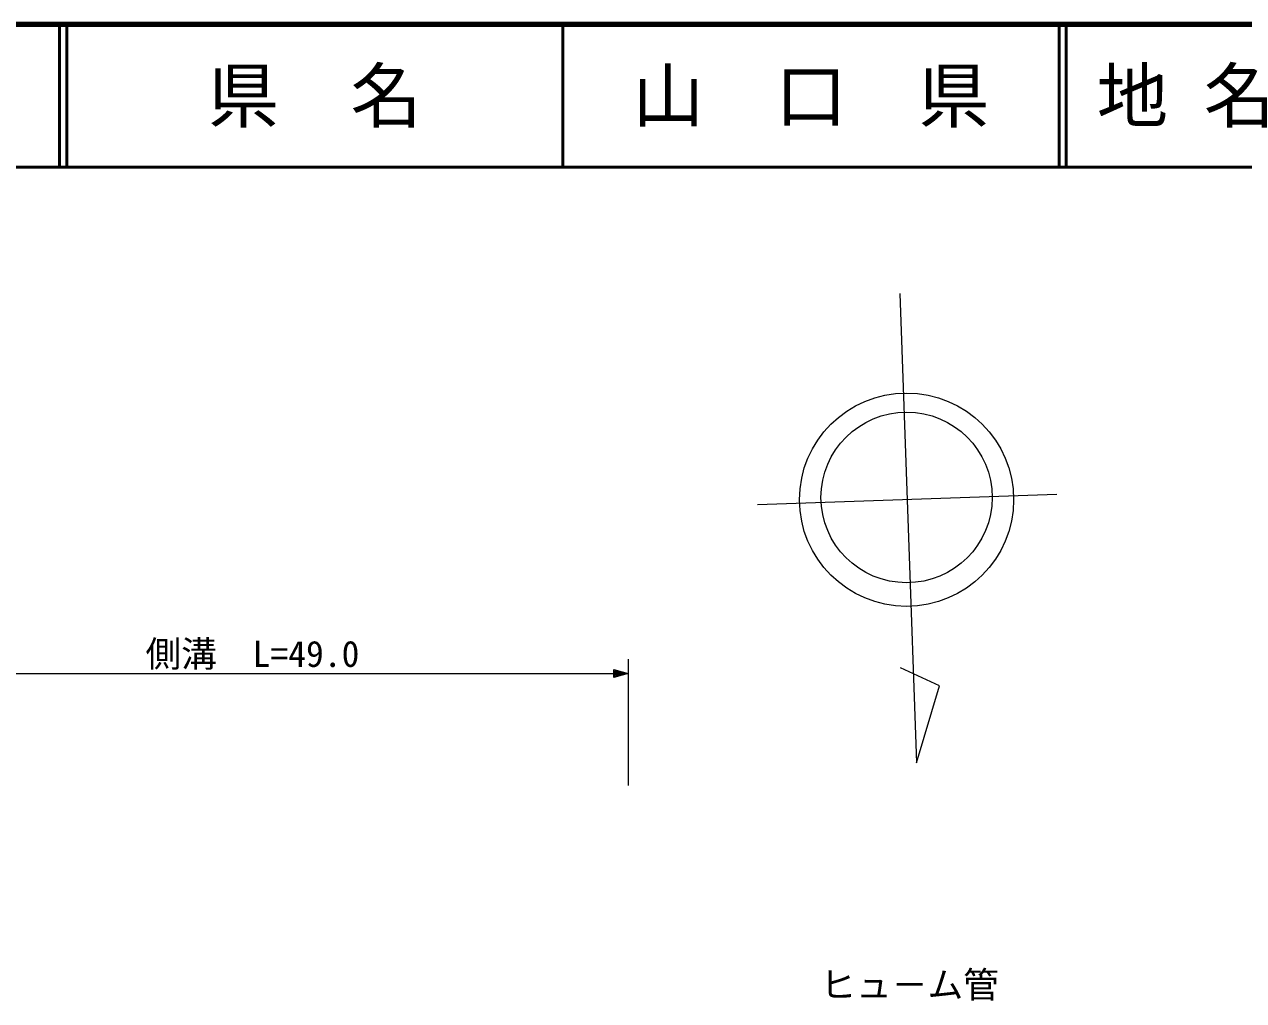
# Model space of a CAD drawing. Units: millimetres, scale not verified. Extents: x 40000 to 680000, y 20000 to 380000.
# Drawn here: x 295287 to 380667, y 311600 to 380000 of the extents above; entities that cross this region are included whole.
import ezdxf
from ezdxf.enums import TextEntityAlignment as Align

# ---------------------------------------------------------------- set-up
doc = ezdxf.new("R2010")
doc.units = ezdxf.units.MM
doc.header["$LTSCALE"] = 1000
for name, color, linetype, lineweight in [('M-BMK-SRVR', 3, 'Continuous', 13), ('M-STR-HTXT', 7, 'Continuous', 13), ('M-TTL', 2, 'Continuous', 140), ('M-TTL-LINE', 7, 'Continuous', 50), ('M-TTL-TXT', 7, 'Continuous', 13)]:
    doc.layers.add(name, color=color, linetype=linetype, lineweight=lineweight)
doc.styles.add('ＭＳ ゴシック', font='')
doc.styles.get('ＭＳ ゴシック').set_extended_font_data('MS Gothic')

msp = doc.modelspace()

# ---------------------------------------------------------------- linework, layer by layer
at = {"layer": 'M-BMK-SRVR'}
for p, q in [((356602, 361137), (357754, 328250)), ((367598, 347065), (346617, 346334)), ((359371, 333661), (356645, 334908)), ((357754, 328250), (359371, 333661))]:
    msp.add_line(p, q, dxfattribs=at)
for centre, major_axis in [((357065, 346698), (7498, 0)), ((357069, 346855), (5998, 0))]:
    msp.add_ellipse(centre, major_axis=major_axis, ratio=0.99659, dxfattribs=at)
at = {"layer": 'M-STR-HTXT'}
for p, q in [((336561, 334239), (336561, 334796)), ((336561, 334796), (337561, 334517)), ((336601, 334318), (336601, 334717)), ((336601, 334717), (337281, 334517)), ((337561, 335514), (337561, 326670)), ((286687, 334517), (337561, 334517)), ((337561, 334517), (336561, 334239)), ((337281, 334517), (336601, 334318)), ((336641, 334398), (336641, 334637)), ((336641, 334637), (337121, 334517)), ((337121, 334517), (336641, 334398)), ((336681, 334478), (336681, 334557)), ((336681, 334557), (336881, 334517)), ((336881, 334517), (336681, 334478))]:
    msp.add_line(p, q, dxfattribs=at)
at = {"layer": 'M-TTL'}
msp.add_line((680000, 380000), (40000, 380000), dxfattribs=at)
at = {"layer": 'M-TTL-LINE'}
for p, q in [((297750, 380000), (297750, 370000)), ((298250, 380000), (298250, 370000)), ((333000, 380000), (333000, 370000)), ((367750, 380000), (367750, 370000)), ((368250, 380000), (368250, 370000)), ((40000, 370000), (680000, 370000))]:
    msp.add_line(p, q, dxfattribs=at)

# ---------------------------------------------------------------- texts
at = {"layer": 'M-STR-HTXT', "style": 'ＭＳ ゴシック'}
for s, p in [('側溝\u3000L=49.0', (303766, 334431)), ('ヒュ－ム管', (351030, 311253))]:
    msp.add_text(s, height=1833, dxfattribs=at).set_placement(p, align=Align.BOTTOM_LEFT)
at = {"layer": 'M-TTL-TXT', "style": 'ＭＳ ゴシック'}
for s, p in [('県\u3000名', (315625, 375000)), ('山\u3000口\u3000県', (350375, 375000))]:
    msp.add_text(s, height=3666, dxfattribs=at).set_placement(p, align=Align.MIDDLE_CENTER)
msp.add_text('地 名', height=3666, dxfattribs=at).set_placement((370380, 375000), align=Align.MIDDLE_LEFT)

doc.saveas('drawing.dxf')
